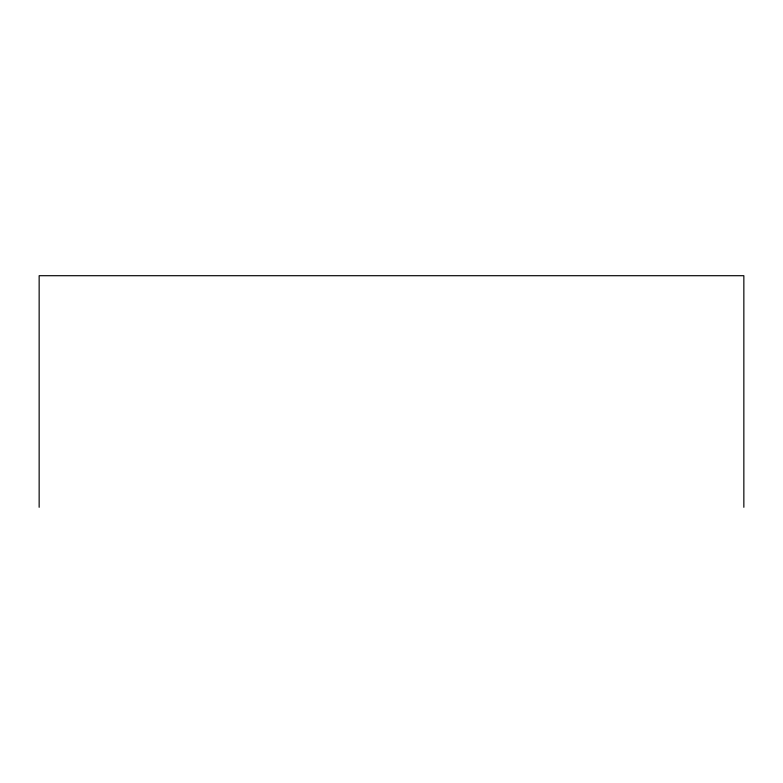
<?xml version="1.0" encoding="UTF-8"?>
<svg xmlns="http://www.w3.org/2000/svg" width="783" height="783" viewBox="0 0 783 783"><rect width="100%" height="100%" fill="white"/><g stroke="black" fill="none" stroke-linecap="round" stroke-linejoin="round"><path stroke-width="1.17" d="M743.85 507.296L743.85 275.704L39.15 275.704L39.15 507.296"/></g></svg>
